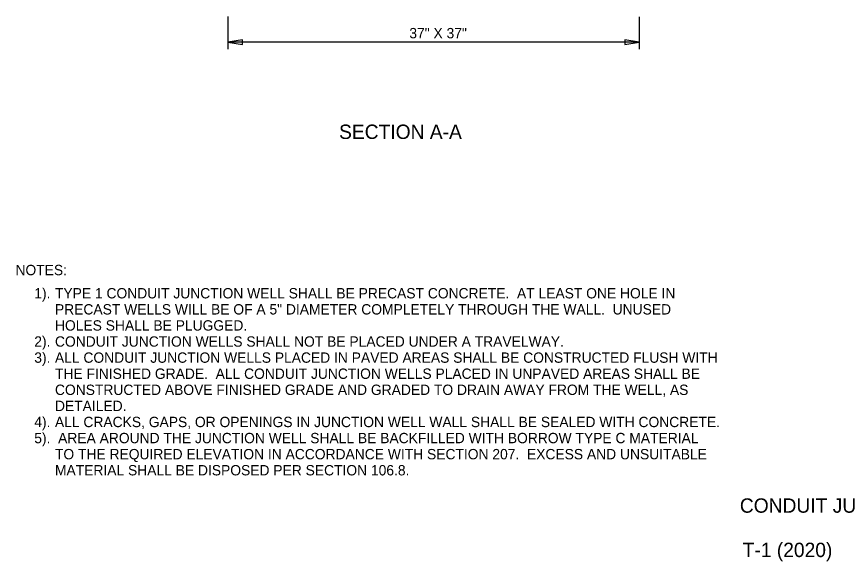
# Model space of a CAD drawing. Extents: x 1.4 to 15.5, y 0.6 to 10.
# Drawn here: x 1.39 to 8.62, y 0.57 to 5.31 of the extents above; entities that cross this region are included whole.
import ezdxf

# ---------------------------------------------------------------- set-up
doc = ezdxf.new("R2010")
doc.units = 0
for name, color, linetype in [('SD_P_Dimension Lines', 7, 'Continuous'), ('SD_P_Dimension Text', 7, 'Continuous'), ('SD_P_Frame', 7, 'Continuous'), ('SD_P_Subtitles', 7, 'Continuous')]:
    doc.layers.add(name, color=color, linetype=linetype)

msp = doc.modelspace()

# ---------------------------------------------------------------- linework, layer by layer
at = {"layer": 'SD_P_Dimension Lines'}
for p, q in [((3.2291, 5.3091), (3.2291, 5.0261)), ((6.8061, 5.3061), (6.8061, 5.0261)), ((3.3541, 5.1071), (3.2291, 5.0861)), ((6.8061, 5.0861), (3.2291, 5.0861)), ((3.2291, 5.0861), (3.3541, 5.0651)), ((3.3541, 5.0651), (3.3541, 5.1071)), ((6.8061, 5.0861), (6.6811, 5.1071)), ((6.6811, 5.1071), (6.6811, 5.0651)), ((6.6811, 5.0651), (6.8061, 5.0861))]:
    msp.add_line(p, q, dxfattribs=at)

# ---------------------------------------------------------------- texts
at = {"layer": 'SD_P_Dimension Text'}
for s, p in [('37" X 37"', (4.8067, 5.1203)), ('NOTES:', (1.3805, 3.0592)), ('1).', (1.544, 2.8572)), ('TYPE 1 CONDUIT JUNCTION WELL SHALL BE PRECAST CONCRETE.  AT LEAST ONE HOLE IN', (1.724, 2.8572)), ('PRECAST WELLS WILL BE OF A 5" DIAMETER COMPLETELY THROUGH THE WALL.  UNUSED', (1.724, 2.7172)), ('HOLES SHALL BE PLUGGED.', (1.724, 2.5772)), ('2).', (1.544, 2.4372)), ('CONDUIT JUNCTION WELLS SHALL NOT BE PLACED UNDER A TRAVELWAY.', (1.724, 2.4372)), ('3).', (1.544, 2.2972)), ('ALL CONDUIT JUNCTION WELLS PLACED IN PAVED AREAS SHALL BE CONSTRUCTED FLUSH WITH', (1.724, 2.2972)), ('THE FINISHED GRADE.  ALL CONDUIT JUNCTION WELLS PLACED IN UNPAVED AREAS SHALL BE', (1.724, 2.1572)), ('CONSTRUCTED ABOVE FINISHED GRADE AND GRADED TO DRAIN AWAY FROM THE WELL, AS', (1.724, 2.0172)), ('DETAILED.', (1.724, 1.8772)), ('4).', (1.544, 1.7372)), ('ALL CRACKS, GAPS, OR OPENINGS IN JUNCTION WELL WALL SHALL BE SEALED WITH CONCRETE.', (1.724, 1.7372)), ('5).  AREA AROUND THE JUNCTION WELL SHALL BE BACKFILLED WITH BORROW TYPE C MATERIAL', (1.544, 1.5972)), ('TO THE REQUIRED ELEVATION IN ACCORDANCE WITH SECTION 207.  EXCESS AND UNSUITABLE', (1.724, 1.4572)), ('MATERIAL SHALL BE DISPOSED PER SECTION 106.8.', (1.724, 1.3172))]:
    msp.add_text(s, height=0.09, dxfattribs=at).set_placement(p)
at = {"layer": 'SD_P_Frame'}
for s, p in [('CONDUIT JUNCTION WELL, TYPE 1', (7.6816, 0.9924)), ('T-1 (2020)', (7.706, 0.6067))]:
    msp.add_text(s, height=0.125, dxfattribs=at).set_placement(p)
at = {"layer": 'SD_P_Subtitles'}
msp.add_text('SECTION A-A', height=0.125, dxfattribs=at).set_placement((4.1953, 4.2447))

doc.saveas('drawing.dxf')
